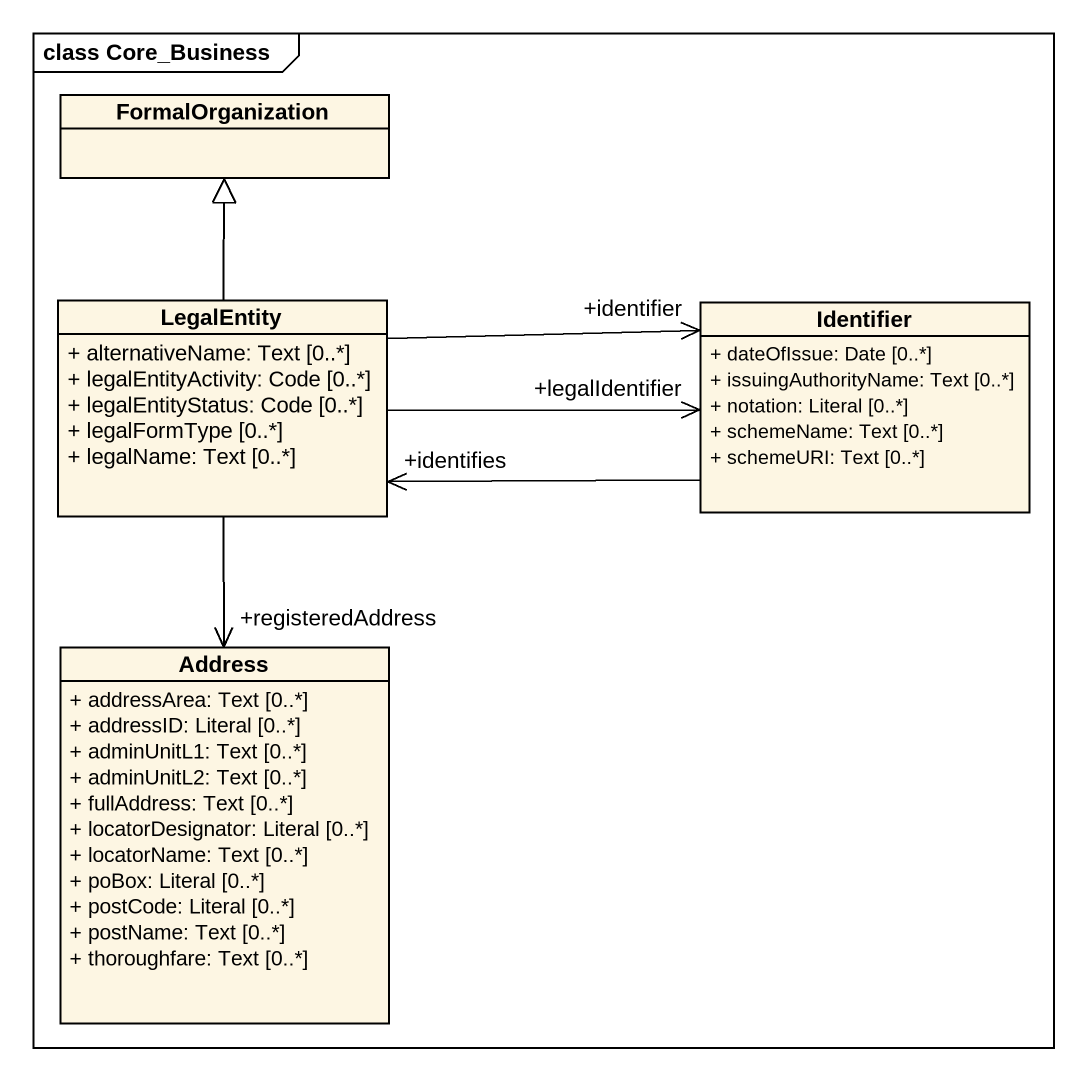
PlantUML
@startuml
mainframe class Core_Business
hide circle
hide empty members
skinparam classAttributeIconSize 0
class FormalOrganization
class LegalEntity {
  + alternativeName: Text [0..*]
  + legalEntityActivity: Code [0..*]
  + legalEntityStatus: Code [0..*]
  + legalFormType [0..*]
  + legalName: Text [0..*]
}
class Identifier {
  + dateOfIssue: Date [0..*]
  + issuingAuthorityName: Text [0..*]
  + notation: Literal [0..*]
  + schemeName: Text [0..*]
  + schemeURI: Text [0..*]
}
class Address {
  + addressArea: Text [0..*]
  + addressID: Literal [0..*]
  + adminUnitL1: Text [0..*]
  + adminUnitL2: Text [0..*]
  + fullAddress: Text [0..*]
  + locatorDesignator: Literal [0..*]
  + locatorName: Text [0..*]
  + poBox: Literal [0..*]
  + postCode: Literal [0..*]
  + postName: Text [0..*]
  + thoroughfare: Text [0..*]
}
LegalEntity -up-|> FormalOrganization
LegalEntity -right-> "+legalIdentifier" Identifier
LegalEntity -right-> "+identifier" Identifier
LegalEntity --> "+registeredAddress" Address
Identifier -left-> "+identifies" LegalEntity
@enduml
